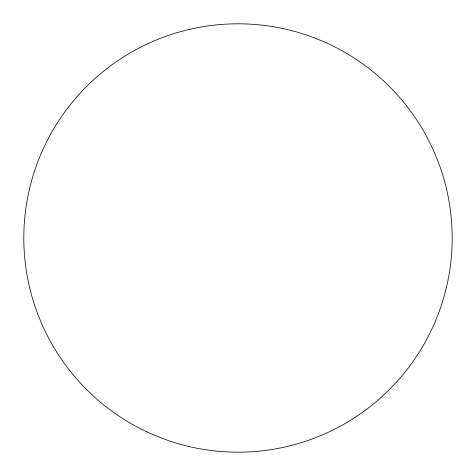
<?xml version="1.0" encoding="UTF-8"?>
<svg xmlns="http://www.w3.org/2000/svg" width="476" height="476" viewBox="0 0 476 476"><rect width="100%" height="100%" fill="white"/><g stroke="black" fill="none" stroke-linecap="round" stroke-linejoin="round"><path stroke-width="0.71" d="M86.537 389.463A214.2 214.2 0 0 0 444.899 293.436A214.2 214.2 0 0 0 182.564 31.101A214.2 214.2 0 0 0 86.537 389.463"/></g></svg>
